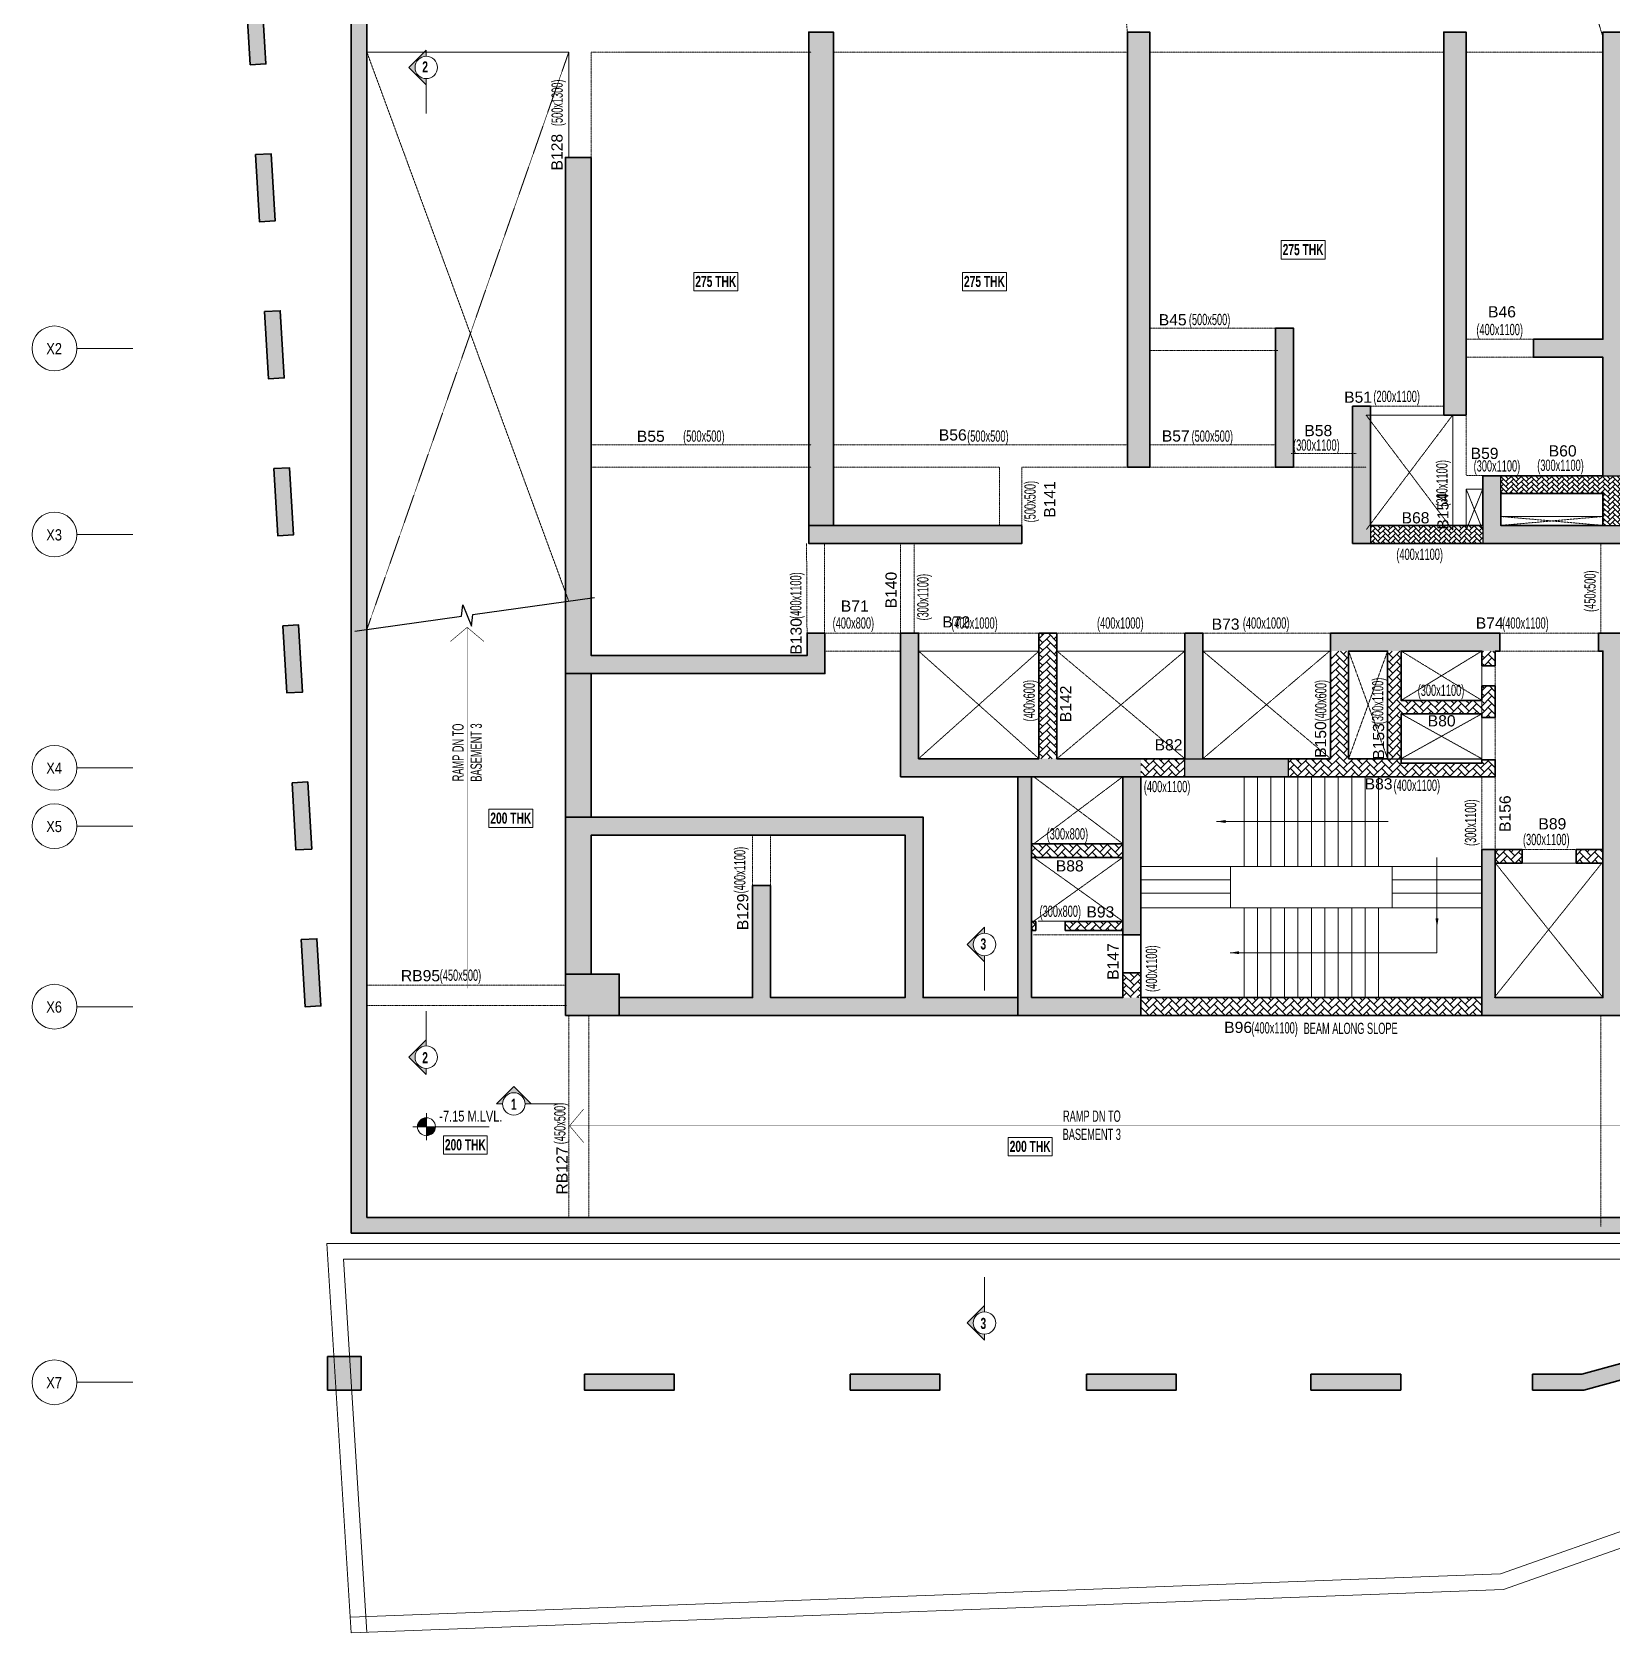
# Model space of a CAD drawing. Header units: millimetres. Extents: x 1560 to 72221, y 1046 to 66633.
# Drawn here: x 1560 to 36772, y 3882 to 39571 of the extents above; entities that cross this region are included whole.
import ezdxf
from ezdxf.enums import TextEntityAlignment as Align

# ---------------------------------------------------------------- set-up
doc = ezdxf.new("R2010")
doc.units = ezdxf.units.MM
for name, pattern in [('Grid Line', [2222.5, 1270, -317.5, 317.5, -317.5]), ('HIDDEN', [0.375, 0.25, -0.125]), ('HIDDEN2', [0.1875, 0.125, -0.0625])]:
    doc.linetypes.add(name, pattern=pattern)
for name, color, linetype, lineweight in [('A-ANNO-DIMS', 8, 'Continuous', 15), ('A-DETL-MISC', 35, 'Continuous', 15), ('A-FLOR-IDEN', 11, 'Continuous', 9), ('A-GRIDS', 8, 'Continuous', 9), ('A-HIDD-ABVE', 8, 'HIDDEN', 20), ('A-HIDD-BELW', 8, 'HIDDEN2', 20), ('G-____-____-DIMS', 7, 'Continuous', 9), ('G-ANNO-SYMB', 1, 'Continuous', 9), ('S-BEAM', 7, 'Continuous', 18), ('S-BEAM-IDEN', 2, 'Continuous', 9), ('S-COL HATCH', 9, 'Continuous', 0), ('S-COLS', 5, 'Continuous', 35), ('S-GRIDS', 8, 'Continuous', 9)]:
    doc.layers.add(name, color=color, linetype=linetype, lineweight=lineweight)
for name, color, linetype in [('Beam Nos', 7, 'Continuous'), ('changes', 7, 'Continuous'), ('SECTION LINE', 4, 'Continuous')]:
    doc.layers.add(name, color=color, linetype=linetype)
doc.styles.add('Arial Narrow', font='ARIALN.TTF', dxfattribs={"height": 400})
doc.styles.add('Dim.s & Anno.(Misc.)', font='ARIALN.TTF')
doc.styles.add('SC-BBS1', font='SansSerif')
doc.styles.add('SOBHA', font='swisscl.ttf')
doc.styles.add('Swis721 LtCn BT', font='swisscl.ttf', dxfattribs={"width": 0.9, "height": 233.355162})
doc.styles.add('Swis721 LtCn BT_1', font='swisscl.ttf', dxfattribs={"height": 240})
doc.styles.add('Swis721 LtCn BT_B', font='', dxfattribs={"width": 0.9, "height": 246.918336})
doc.styles.get('Swis721 LtCn BT_B').set_extended_font_data('Swis721 LtCn BT', bold=True)
doc.dimstyles.new('A-GFC-100', dxfattribs={"dimscale": 100, "dimtxt": 1.75, "dimasz": 1.5, "dimexe": 1.5, "dimexo": 0, "dimgap": 1, "dimtad": 1, "dimdsep": 46, "dimtxsty": 'Dim.s & Anno.(Misc.)', "dimblk": 'ARCHTICK', "dimcen": 0, "dimdle": 1.5, "dimclrd": 256, "dimclre": 8, "dimclrt": 6, "dimazin": 2, "dimtfac": 1, "dimtix": 1, "dimtmove": 2, "dimatfit": 3, "dimfxl": 1, "dimtolj": 1, "dimlwd": -1, "dimlwe": 9, "dimarcsym": 0})
doc.dimstyles.new('S-100', dxfattribs={"dimscale": 100, "dimtxt": 2.5, "dimasz": 1.5, "dimexe": 1.5, "dimexo": 1.5, "dimgap": 0.1, "dimtad": 0, "dimdec": 0, "dimrnd": 0.0005, "dimzin": 0, "dimdsep": 46, "dimtxsty": 'SOBHA', "dimblk": 'OBLIQUE', "dimcen": 0.09, "dimclrd": 8, "dimclre": 8, "dimclrt": 6, "dimadec": 0, "dimazin": 0, "dimtfac": 1, "dimtdec": 0, "dimtofl": 0, "dimtmove": 0, "dimatfit": 3, "dimfxl": 1.5, "dimfxlon": 1, "dimtolj": 1, "dimtzin": 0, "dimlwd": -1, "dimlwe": -1, "dimarcsym": 0})
pattern_1 = [(45, (-31794446.85, 20735559.75), (0, 169.7056275), [360, -120]), (135, (-31794362, 20735644.6), (1e-14, 169.7056275), [360, -120])]

# ---------------------------------------------------------------- blocks, each defined once
blk = doc.blocks.new('_ARCHTICK')
at = {"color": 0, "linetype": 'ByBlock', "const_width": 0.15}
blk.add_lwpolyline([(-0.5, -0.5), (0.5, 0.5)], dxfattribs=at)
blk = doc.blocks.new('A$C31bf04c8')
at = {"layer": 'S-COL HATCH', "transparency": 33554687}
h = blk.add_hatch(color=256, dxfattribs=at)
h.dxf.hatch_style = 1
edge = h.paths.add_edge_path()
edge.add_line((-12645, -10575), (46760, -10575))
edge.add_line((46760, -10575), (50155, -10425))
edge.add_line((50155, -10425), (50155, 18362))
edge.add_arc((65983, 101151), 84288, 235.33184, 259.17631, ccw=False)
edge.add_arc((-8447, 268), 41200, 49.9962, 101.0852)
edge.add_line((-16368, 40699), (-15227, 21150))
edge.add_line((-15227, 21150), (-12645, 21150))
edge.add_line((-12645, 21150), (-12645, -10575))
edge = h.paths.add_edge_path(flags=16)
edge.add_line((-12295, -10225), (46752, -10225))
edge.add_line((46752, -10225), (49805, -10090))
edge.add_line((49805, -10090), (49805, 18073))
edge.add_arc((65983, 101151), 84638, 235.32076, 258.98032, ccw=False)
edge.add_arc((-8447, 268), 40850, 49.9733, 100.6568)
edge.add_line((-16001, 40413), (-14897, 21500))
edge.add_line((-14897, 21500), (-12295, 21500))
edge.add_line((-12295, 21500), (-12295, -10225))
h = blk.add_hatch(color=256, dxfattribs=at)
h.dxf.hatch_style = 1
h.paths.add_polyline_path([(-14983, 16966), (-14896, 15469), (-14547, 15489), (-14634, 16986)])
h = blk.add_hatch(color=256, dxfattribs=at)
h.dxf.hatch_style = 1
h.paths.add_polyline_path([(-14779, 13466), (-14692, 11969), (-14342, 11989), (-14430, 13486)])
h = blk.add_hatch(color=256, dxfattribs=at)
h.dxf.hatch_style = 1
h.paths.add_polyline_path([(-14575, 9966), (-14488, 8469), (-14138, 8489), (-14226, 9986)])
h = blk.add_hatch(color=256, dxfattribs=at)
h.dxf.hatch_style = 1
h.paths.add_polyline_path([(-14371, 6466), (-14283, 4969), (-13934, 4989), (-14021, 6486)])
h = blk.add_hatch(color=256, dxfattribs=at)
h.dxf.hatch_style = 1
h.paths.add_polyline_path([(-14166, 2964), (-14079, 1466), (-13730, 1486), (-13817, 2984)])
h = blk.add_hatch(color=256, dxfattribs=at)
h.dxf.hatch_style = 1
h.paths.add_polyline_path([(-13962, -536), (-13875, -2034), (-13525, -2014), (-13613, -516)])
h = blk.add_hatch(color=256, dxfattribs=at)
h.dxf.hatch_style = 1
h.paths.add_polyline_path([(-13758, -4034), (-13671, -5531), (-13321, -5511), (-13409, -4014)])
h = blk.add_hatch(color=256, dxfattribs=at)
h.dxf.hatch_style = 1
h.paths.add_polyline_path([(15747, -13822), (15654, -13485), (14779, -13724), (13686, -13724), (13686, -14074), (14825, -14074)])
h = blk.add_hatch(color=256, dxfattribs=at)
h.dxf.hatch_style = 1
h.paths.add_polyline_path([(-5446, -14074), (-5446, -13724), (-7446, -13724), (-7446, -14074)])
h = blk.add_hatch(color=256, dxfattribs=at)
h.dxf.hatch_style = 1
h.paths.add_polyline_path([(478, -14074), (478, -13724), (-1522, -13724), (-1522, -14074)])
h = blk.add_hatch(color=256, dxfattribs=at)
h.dxf.hatch_style = 1
h.paths.add_polyline_path([(5745, -14074), (5745, -13724), (3745, -13724), (3745, -14074)])
h = blk.add_hatch(color=256, dxfattribs=at)
h.dxf.hatch_style = 1
h.paths.add_polyline_path([(10745, -14074), (10745, -13724), (8745, -13724), (8745, -14074)])
at = {"layer": 'S-COLS', "elevation": 0}
blk.add_lwpolyline([(-12645, -10575), (46760, -10575), (50155, -10425), (50155, 18362, -0.104418), (18038, 31827, 0.226686), (-16368, 40699), (-15227, 21150), (-12645, 21150)], format="xyb", close=True, dxfattribs=at)
at = {"layer": 'S-COLS'}
blk.add_lwpolyline([(-12295, -10225), (46752, -10225), (49805, -10090), (49805, 18073, -0.103603), (17826, 31549, 0.224825), (-16001, 40413), (-14897, 21500), (-12295, 21500)], format="xyb", close=True, dxfattribs=at)
at = {"layer": 'S-COLS', "elevation": 0}
for points in [[(-14983, 16966), (-14634, 16986), (-14547, 15489), (-14896, 15469)], [(-14779, 13466), (-14430, 13486), (-14342, 11989), (-14692, 11969)], [(-14575, 9966), (-14226, 9986), (-14138, 8489), (-14488, 8469)], [(-14371, 6466), (-14021, 6486), (-13934, 4989), (-14283, 4969)], [(-14166, 2964), (-13817, 2984), (-13730, 1486), (-14079, 1466)], [(-13962, -536), (-13613, -516), (-13525, -2014), (-13875, -2034)], [(-13758, -4034), (-13409, -4014), (-13321, -5511), (-13671, -5531)], [(-7446, -13724), (-5446, -13724), (-5446, -14074), (-7446, -14074)], [(-1522, -13724), (478, -13724), (478, -14074), (-1522, -14074)], [(3745, -13724), (5745, -13724), (5745, -14074), (3745, -14074)], [(8745, -13724), (10745, -13724), (10745, -14074), (8745, -14074)]]:
    blk.add_lwpolyline(points, close=True, dxfattribs=at)
blk.add_lwpolyline([(13686, -13724), (14779, -13724), (15654, -13485), (15747, -13822), (14825, -14074), (13686, -14074), (13686, -13724)], dxfattribs=at)
blk = doc.blocks.new('Detail View - M_Section Head - Structural Type 1-785420-STILT FLOOR FRAMING PLAN')
at = {"layer": 'G-ANNO-SYMB'}
h = blk.add_hatch(color=9, dxfattribs=at)
edge = h.paths.add_edge_path(flags=0)
edge.add_line((-8.5, 0), (-9.86, 0))
edge.add_line((-9.86, 0), (-5.99, 3.87))
edge.add_line((-5.99, 3.87), (-2.12, 0))
edge.add_line((-2.12, 0), (-3.5, 0))
edge.add_arc((-6, 0), 2.5, 360, 540)
for p, q in [((-5.99, 3.87), (-9.86, 0)), ((-5.99, 3.87), (-2.12, 0)), ((-8.5, 0), (-9.86, 0)), ((-3.5, 0), (-2.12, 0))]:
    blk.add_line(p, q, dxfattribs=at)
at = {"layer": 'G-ANNO-SYMB', "color": 5}
for p, q in [((-5.99, 3.87), (-9.86, 0)), ((-2.12, 0), (-5.99, 3.87)), ((-9.86, 0), (-8.5, 0)), ((-3.5, 0), (4.24, 0)), ((-3.5, 0), (-2.12, 0))]:
    blk.add_line(p, q, dxfattribs=at)
at = {"layer": 'G-ANNO-SYMB'}
blk.add_arc((-6, 0), 2.5, 360, 180, dxfattribs=at)
at = {"layer": 'G-ANNO-SYMB', "color": 5}
for start, end in [(360, 180), (180, 360)]:
    blk.add_arc((-6, 0), 2.5, start, end, dxfattribs=at)
blk = doc.blocks.new('Spot Elevations - M_Spot Elevation - Target Filled-23738-FIRST FLOOR  FRAMING PLAN _NTA_')
at = {"layer": 'G-____-____-DIMS'}
h = blk.add_hatch(color=256, dxfattribs=at)
edge = h.paths.add_edge_path(flags=0)
edge.add_line((0, 0), (-2, 0))
edge.add_arc((0, 0), 2, 90, 180, ccw=False)
edge.add_line((0, 2), (0, 0))
h = blk.add_hatch(color=256, dxfattribs=at)
edge = h.paths.add_edge_path(flags=0)
edge.add_line((0, 0), (2, 0))
edge.add_arc((0, 0), 2, 270, 360, ccw=False)
edge.add_line((0, -2), (0, 0))
for p, q in [((-3, 0), (14, 0)), ((0, -3), (0, 3))]:
    blk.add_line(p, q, dxfattribs=at)
blk.add_circle((0, 0), 2, dxfattribs=at)
blk = doc.blocks.new('_OBLIQUE')
at = {"color": 0, "linetype": 'ByBlock'}
blk.add_line((-0.5, -0.5), (0.5, 0.5), dxfattribs=at)
blk = doc.blocks.new('*D22')
at = {"layer": 'Defpoints', "color": 0, "transparency": 16777216}
for p in [(36572, 29255), (37262, 29255), (36872, 28622)]:
    blk.add_point(p, dxfattribs=at)
at = {"layer": 'S-COLS', "color": 8, "transparency": 16777216}
for p, q in [((37262, 29255), (37262, 29405)), ((37112, 29255), (37412, 29255)), ((37262, 28622), (37262, 29255)), ((37112, 28622), (37412, 28622))]:
    blk.add_line(p, q, dxfattribs=at)
at = {"layer": 'S-COLS', "color": 8, "transparency": 16777216, "xscale": 150, "yscale": 150, "zscale": 150}
for p, rotation in [((37262, 29255), 90), ((37262, 28622), 270)]:
    blk.add_blockref('_OBLIQUE', p, dxfattribs=dict(at, rotation=rotation))
at = {"layer": 'S-COLS', "color": 6, "transparency": 16777216, "insert": (37262, 29962), "char_height": 250, "attachment_point": 5, "rotation": 90, "style": 'SOBHA'}
blk.add_mtext('\\A1;{\\W0.8;\\C2;(400x1100)}', dxfattribs=at)
blk = doc.blocks.new('A$C0921b736')
at = {"layer": 'S-COL HATCH', "transparency": 33554687}
h = blk.add_hatch(color=256, dxfattribs=at)
h.dxf.hatch_style = 1
h.paths.add_polyline_path([(5425, 11675), (5425, 11275), (10175, 11275), (10175, 11675)])
h.paths.add_polyline_path([(5425, 11675), (5975, 11675), (5975, 22675), (5425, 22675)])
h = blk.add_hatch(color=256, dxfattribs=at)
h.dxf.hatch_style = 1
h.paths.add_polyline_path([(12525, 12975), (13025, 12975), (13025, 22675), (12525, 22675)])
h = blk.add_hatch(color=256, dxfattribs=at)
h.dxf.hatch_style = 1
h.paths.add_polyline_path([(19575, 14135), (20075, 14135), (20075, 22675), (19575, 22675)])
h = blk.add_hatch(color=256, dxfattribs=at)
h.dxf.hatch_style = 1
h.paths.add_polyline_path([(23525, 22675), (23125, 22675), (23125, 15825), (21575, 15825), (21575, 15425), (23125, 15425), (23125, 12785), (23525, 12785)])
h = blk.add_hatch(color=256, dxfattribs=at)
h.dxf.hatch_style = 1
h.paths.add_polyline_path([(5785, 8375), (5785, 9275), (5385, 9275), (5385, 8775), (575, 8775), (575, 19875), (0, 19879), (0, 8375)])
h = blk.add_hatch(color=256, dxfattribs=at)
h.dxf.hatch_style = 1
h.paths.add_polyline_path([(15825, 12975), (16225, 12975), (16225, 16075), (15825, 16075)])
h = blk.add_hatch(color=256, dxfattribs=at)
h.dxf.hatch_style = 1
h.paths.add_polyline_path([(17945, 14335), (17545, 14335), (17545, 11275), (17945, 11275), (17945, 11675)])
h = blk.add_hatch(color=256, dxfattribs=at)
h.dxf.hatch_style = 1
h.paths.add_polyline_path([(23525, 11275), (23525, 11675), (23125, 11675), (20845, 11675), (20845, 12385), (20845, 12785), (20445, 12785), (20445, 11675), (20445, 11275)])
at = {"layer": 'S-COL HATCH'}
h = blk.add_hatch(dxfattribs=at)
h.set_pattern_fill('AR-HBONE', color=256, scale=20)
h.set_pattern_definition([(45, (-31794446.854, 20735559.75), (0, 113.13708499), [240, -80]), (135, (-31794390.286, 20735616.32), (9e-15, 113.13708499), [240, -80])])
h.paths.add_polyline_path([(23125, 12385), (23125, 11692), (23125, 11692), (23125, 11675), (23525, 11675), (23525, 12785), (20845, 12785), (20845, 12485), (20845, 12385)])
h = blk.add_hatch(dxfattribs=at)
h.set_pattern_fill('AR-HBONE', color=256, scale=20)
h.set_pattern_definition([(45, (-31966103.18, 21022167.41), (0, 113.13708499), [240, -80]), (135, (-31966046.61, 21022223.98), (9e-15, 113.13708499), [240, -80])])
h.paths.add_polyline_path([(20445, 11275), (20445, 11675), (17945, 11675), (17945, 11275)])
at = {"layer": 'S-COL HATCH', "transparency": 33554687}
h = blk.add_hatch(color=256, dxfattribs=at)
h.dxf.hatch_style = 1
h.paths.add_polyline_path([(12825, 6075), (12825, 6475), (7871, 6475), (7871, 9275), (7471, 9275), (7471, 6075)])
at = {"layer": 'S-COL HATCH'}
h = blk.add_hatch(dxfattribs=at)
h.set_pattern_fill('AR-HBONE', color=256, scale=30)
h.set_pattern_definition(pattern_1)
h.paths.add_polyline_path([(10555, 6475), (10955, 6475), (10955, 9275), (10555, 9275)])
at = {"layer": 'S-COL HATCH', "transparency": 33554687}
h = blk.add_hatch(color=256, dxfattribs=at)
h.dxf.hatch_style = 1
h.paths.add_polyline_path([(13805, 9275), (14205, 9275), (14205, 6475), (13805, 6475)])
h = blk.add_hatch(color=256, dxfattribs=at)
h.dxf.hatch_style = 1
h.paths.add_polyline_path([(17055, 9275), (20825, 9275), (20825, 8875), (17055, 8875)])
h = blk.add_hatch(color=256, dxfattribs=at)
h.dxf.hatch_style = 1
h.paths.add_polyline_path([(20725, 4450), (20425, 4450), (20425, 1150), (20425, 750), (23125, 750), (23525, 750), (23525, 1150), (23525, 1150), (23525, 9275), (23025, 9275), (23025, 8875), (23125, 8875), (23125, 1150), (23125, 1150), (20725, 1150), (20725, 1150)])
at = {"layer": 'S-COL HATCH'}
h = blk.add_hatch(dxfattribs=at)
h.set_pattern_fill('AR-HBONE', color=256, scale=30)
h.set_pattern_definition(pattern_1)
h.paths.add_polyline_path([(18325, 8875), (18625, 8875), (18625, 7775), (20425, 7775), (20425, 8100), (20725, 8100), (20725, 7398), (20425, 7398), (20425, 7475), (18625, 7475), (18625, 6375), (20425, 6375), (20425, 6453), (20725, 6453), (20725, 6075), (16105, 6075), (16105, 6475), (18325, 6475)])
h = blk.add_hatch(dxfattribs=at)
h.set_pattern_fill('AR-HBONE', color=256, scale=30)
h.set_pattern_definition(pattern_1)
h.paths.add_polyline_path([(17055, 6475), (17455, 6475), (17455, 8875), (17055, 8875)])
h = blk.add_hatch(dxfattribs=at)
h.set_pattern_fill('AR-HBONE', color=256, scale=30)
h.set_pattern_definition(pattern_1)
h.paths.add_polyline_path([(20425, 8875), (20725, 8875), (20725, 8550), (20425, 8550)])
h = blk.add_hatch(dxfattribs=at)
h.set_pattern_fill('AR-HBONE', color=256, scale=30)
h.set_pattern_definition(pattern_1)
h.paths.add_polyline_path([(13805, 6475), (12825, 6475), (12825, 6075), (13805, 6075)])
at = {"layer": 'S-COL HATCH', "transparency": 33554687}
h = blk.add_hatch(color=256, dxfattribs=at)
h.dxf.hatch_style = 1
h.paths.add_polyline_path([(13805, 6475), (16105, 6475), (16105, 6075), (13805, 6075)])
h = blk.add_hatch(color=256, dxfattribs=at)
h.dxf.hatch_style = 1
h.paths.add_polyline_path([(10385, 6075), (10085, 6075), (10085, 750), (10385, 750), (12825, 750), (12825, 1150), (10385, 1150), (10385, 2850), (10385, 2850), (10385, 2850)])
h = blk.add_hatch(color=256, dxfattribs=at)
h.dxf.hatch_style = 1
h.paths.add_polyline_path([(12825, 6075), (12425, 6075), (12425, 6075), (12425, 4575), (12425, 4575), (12425, 4275), (12425, 2550), (12825, 2550)])
h = blk.add_hatch(color=256, dxfattribs=at)
h.dxf.hatch_style = 1
h.paths.add_polyline_path([(7571, 4775), (7571, 1150), (4571, 1150), (4571, 3648), (4171, 3648), (4171, 1150), (1200, 1150), (1200, 750), (10085, 750), (10085, 1150), (7971, 1150), (7971, 5175), (0, 5175), (0, 1675), (575, 1675), (575, 4775)])
at = {"layer": 'S-COL HATCH'}
h = blk.add_hatch(dxfattribs=at)
h.set_pattern_fill('AR-HBONE', color=256, scale=30)
h.set_pattern_definition(pattern_1)
h.paths.add_polyline_path([(12425, 4575), (10385, 4575), (10385, 4275), (12425, 4275)])
h = blk.add_hatch(dxfattribs=at)
h.set_pattern_fill('AR-HBONE', color=256, scale=30)
h.set_pattern_definition([(45, (-31794446.85, 20683630.75), (0, 169.7056275), [360, -120]), (135, (-31794362, 20683715.6), (1e-14, 169.7056275), [360, -120])])
h.paths.add_polyline_path([(21325, 4150), (21325, 4450), (20725, 4450), (20725, 4150)])
h.paths.add_polyline_path([(23125, 4150), (23125, 4450), (22525, 4450), (22525, 4150)])
h = blk.add_hatch(dxfattribs=at)
h.set_pattern_fill('AR-HBONE', color=256, scale=30)
h.set_pattern_definition(pattern_1)
h.paths.add_polyline_path([(10485, 2850), (10385, 2850), (10385, 2650), (10485, 2650)])
h = blk.add_hatch(dxfattribs=at)
h.set_pattern_fill('AR-HBONE', color=256, scale=30)
h.set_pattern_definition(pattern_1)
h.paths.add_polyline_path([(11135, 2850), (11135, 2650), (12425, 2650), (12425, 2850)])
at = {"layer": 'S-COL HATCH', "transparency": 33554687}
h = blk.add_hatch(color=256, dxfattribs=at)
h.dxf.hatch_style = 1
h.paths.add_polyline_path([(0, 1675), (0, 750), (1200, 750), (1200, 1675)])
at = {"layer": 'S-COL HATCH'}
h = blk.add_hatch(dxfattribs=at)
h.set_pattern_fill('AR-HBONE', color=256, scale=30)
h.set_pattern_definition(pattern_1)
h.paths.add_polyline_path([(12825, 1700), (12425, 1700), (12425, 1150), (12825, 1150)])
h = blk.add_hatch(dxfattribs=at)
h.set_pattern_fill('AR-HBONE', color=256, scale=30)
h.set_pattern_definition(pattern_1)
h.paths.add_polyline_path([(12825, 1150), (20425, 1150), (20425, 750), (12825, 750)])
at = {"layer": 'changes'}
for p, q in [((20845, 12385), (20845, 12785)), ((23125, 12785), (23525, 12785)), ((17945, 11675), (17945, 11275)), ((20445, 11675), (20445, 11275)), ((23125, 11675), (23525, 11675))]:
    blk.add_line(p, q, dxfattribs=at)
blk.add_lwpolyline([(13805, 6475), (16105, 6475), (16105, 6075), (13805, 6075)], close=True, dxfattribs=at)
at = {"layer": 'S-COLS'}
for p, q in [((20425, 4450), (20425, 1150)), ((20725, 4450), (20725, 1150)), ((12425, 2550), (12825, 2550)), ((12425, 1700), (12825, 1700)), ((20425, 1150), (20425, 750))]:
    blk.add_line(p, q, dxfattribs=at)
for points in [[(5425, 11675), (5425, 22675), (5975, 22675), (5975, 11675), (5425, 11675)], [(23525, 11275), (23525, 22675), (23125, 22675), (23125, 15825), (21575, 15825), (21575, 15425), (23125, 15425), (23125, 12785), (20445, 12785), (20445, 11675), (17945, 11675), (17945, 14335), (17545, 14335), (17545, 11275), (23525, 11275)], [(17055, 9275), (20825, 9275), (20825, 8875), (20725, 8875), (20725, 8550), (20425, 8550), (20425, 8875), (19525, 8875), (18625, 8875), (18625, 7775), (20425, 7775), (20425, 8100), (20725, 8100), (20725, 7398), (20425, 7398), (20425, 7475), (18625, 7475), (18625, 6375), (19525, 6375), (20425, 6375), (20425, 6453), (20725, 6453), (20725, 6075), (18625, 6075), (18625, 6075), (7471, 6075), (7471, 9275), (7871, 9275), (7871, 6475), (10555, 6475), (10555, 9275)], [(10555, 9275), (10955, 9275)], [(10955, 9275), (10955, 6475), (13805, 6475), (13805, 9275)], [(13805, 9275), (14205, 9275)], [(14205, 9275), (14205, 6475), (17055, 6475), (17055, 9275)], [(23525, 1150), (23525, 9275), (23025, 9275), (23025, 8875), (23125, 8875), (23125, 1150), (20725, 1150)], [(10085, 6075), (10085, 750), (10385, 750)], [(10385, 1150), (10385, 6075)], [(12425, 6075), (12425, 1150)], [(12425, 750), (12825, 750), (12825, 6075)], [(0, 5175), (0, 1675), (575, 1675), (575, 4775), (7571, 4775), (7571, 1150), (4571, 1150), (4571, 3648), (4171, 3648), (4171, 1150), (1200, 1150), (1200, 750), (10085, 750)], [(10085, 1150), (7971, 1150), (7971, 5175), (25, 5175)], [(20725, 4150), (21325, 4150), (21325, 4450), (20425, 4450)], [(23125, 4150), (22525, 4150), (22525, 4450), (23125, 4450)], [(10485, 2850), (10385, 2850)], [(10385, 2650), (10485, 2650)], [(10485, 2650), (10485, 2850)], [(11135, 2850), (11135, 2650)], [(12425, 2850), (11135, 2850)], [(11135, 2650), (12425, 2650)], [(12425, 1150), (10385, 1150)], [(20425, 1150), (12825, 1150), (12825, 750), (23125, 750)], [(23125, 750), (23125, 750), (23525, 750), (23525, 1150)], [(10385, 750), (12425, 750)]]:
    blk.add_lwpolyline(points, dxfattribs=at)
at = {"layer": 'S-COLS', "elevation": 0}
for points in [[(12525, 12975), (13025, 12975), (13025, 22675), (12525, 22675)], [(15825, 16075), (16225, 16075), (16225, 12975), (15825, 12975)], [(10175, 11675), (5425, 11675), (5425, 11275), (10175, 11275)], [(0, 750), (1200, 750), (1200, 1675), (0, 1675)]]:
    blk.add_lwpolyline(points, close=True, dxfattribs=at)
at = {"layer": 'S-COLS'}
for points in [[(19575, 14135), (20075, 14135), (20075, 22675), (19575, 22675)], [(0, 8379), (5785, 8375), (5785, 9275), (5385, 9275), (5385, 8775), (575, 8775), (575, 19875), (0, 19879)], [(23125, 12385), (20845, 12385), (20845, 11675), (23125, 11675)], [(17455, 6475), (18325, 6475), (18325, 8875), (17455, 8875)], [(12425, 4575), (10385, 4575), (10385, 4275), (12425, 4275)]]:
    blk.add_lwpolyline(points, close=True, dxfattribs=at)
blk = doc.blocks.new('Grid - Type 1 Structural-6743905-9TH FLOOR LVL')
at = {"layer": 'A-GRIDS'}
blk.add_circle((0, 0), 4, dxfattribs=at)
blk = doc.blocks.new('A$C45bf0ae9')
at = {"layer": 'S-GRIDS', "linetype": 'Grid Line'}
for p, q in [((-17504, 9150), (-18754, 9150)), ((-17504, 5000), (-18754, 5000)), ((-17504, -200), (-18754, -200)), ((-17504, -1500), (-18754, -1500)), ((-17504, -5525), (-18754, -5525)), ((-17504, -13899), (-18754, -13899))]:
    blk.add_line(p, q, dxfattribs=at)
at = {"layer": 'A-GRIDS', "xscale": 124.9999999999999, "yscale": 124.9999999999999, "zscale": 124.9999999999999, "rotation": 89.99999999999982}
for p in [(-19254, 9150), (-19254, 5000), (-19254, -200), (-19254, -1500), (-19254, -5525), (-19254, -13899)]:
    blk.add_blockref('Grid - Type 1 Structural-6743905-9TH FLOOR LVL', p, dxfattribs=at)
at = {"layer": 'A-GRIDS', "lineweight": 18, "char_height": 250, "width": 440.93, "attachment_point": 1, "style": 'Arial Narrow'}
for s, insert in [('X2', (-19437, 9268)), ('X3', (-19437, 5118)), ('X4', (-19437, -82)), ('X5', (-19437, -1382)), ('X6', (-19437, -5407)), ('X7', (-19437, -13781))]:
    blk.add_mtext(s, dxfattribs=dict(at, insert=insert))
blk = doc.blocks.new('A$C40398dd4')
at = {"layer": 'A-ANNO-DIMS', "ltscale": 500, "elevation": 0}
blk.add_lwpolyline([(5810, 1000), (6600, 1000), (6600, 1565)], dxfattribs=at)
at = {"layer": 'A-DETL-MISC'}
for p, q in [((2300, 4925), (2300, 2925)), ((2600, 4925), (2600, 2925)), ((2900, 4925), (2900, 2925)), ((3200, 4925), (3200, 2925)), ((3500, 4925), (3500, 2925)), ((3800, 4925), (3800, 2925)), ((4100, 4925), (4100, 2925)), ((4400, 4925), (4400, 2925)), ((4700, 4925), (4700, 2925)), ((5000, 4925), (5000, 2925)), ((5300, 4925), (5300, 2925)), ((2300, 0), (2300, 2000)), ((2600, 0), (2600, 2000)), ((2900, 0), (2900, 2000)), ((3200, 0), (3200, 2000)), ((3500, 0), (3500, 2000)), ((3800, 0), (3800, 2000)), ((4100, 0), (4100, 2000)), ((4400, 0), (4400, 2000)), ((4700, 0), (4700, 2000)), ((5000, 0), (5000, 2000)), ((5300, 0), (5300, 2000))]:
    blk.add_line(p, q, dxfattribs=at)
for points in [[(2000, 2925), (0, 2925)], [(5600, 2925), (7600, 2925)], [(2000, 2625), (0, 2625)], [(5600, 2625), (7600, 2625)], [(2000, 2325), (0, 2325)], [(5600, 2325), (7600, 2325)]]:
    blk.add_lwpolyline(points, dxfattribs=at)
blk.add_lwpolyline([(5600, 2925), (5600, 2000), (2000, 2000), (2000, 2925)], close=True, dxfattribs=at)
at = {"layer": 'A-DETL-MISC', "elevation": 0}
for points in [[(2000, 2000), (0, 2000)], [(5600, 2000), (7600, 2000)]]:
    blk.add_lwpolyline(points, dxfattribs=at)
at = {"layer": 'A-ANNO-DIMS', "ltscale": 500}
for points in [[(1688, 3925), (5510, 3925)], [(6600, 1565), (6600, 3126)], [(1988, 1000), (5810, 1000)]]:
    blk.add_leader(points, dimstyle='A-GFC-100', override={"dimasz": 2, "dimtad": 0, "dimfxl": 0.18, "dimarcsym": 1}, dxfattribs=at)

msp = doc.modelspace()

# ---------------------------------------------------------------- hatches: boundary and pattern name
at = {"layer": 'S-COL HATCH', "transparency": 33554687}
h = msp.add_hatch(color=256, dxfattribs=at)
h.dxf.hatch_style = 1
h.paths.add_polyline_path([(14022.5, 25270.9), (13447.5, 25270.9), (13447.5, 22070.9), (14022.5, 22070.9)])
h = msp.add_hatch(color=256, dxfattribs=at)
h.dxf.hatch_style = 1
h.paths.add_polyline_path([(8895.3, 9298), (8895.3, 10048), (8145.3, 10048), (8145.3, 9298)])

# ---------------------------------------------------------------- linework, layer by layer
at = {"elevation": 0}
msp.add_lwpolyline([(8753.6, 26215.2), (11134.3, 26548.1), (11161.6, 26804.4), (11354.6, 26326.5), (11381.9, 26582.8), (14092.3, 26961.8)], dxfattribs=at)
at = {"layer": 'A-FLOR-IDEN', "color": 8, "elevation": 0, "flags": 128}
for points in [[(29400.3, 34922.4), (29400.3, 34510.6), (30377.8, 34510.6), (30377.8, 34922.4)], [(16310.3, 34212.4), (16310.3, 33800.6), (17287.8, 33800.6), (17287.8, 34212.4)], [(22297.3, 34212.4), (22297.3, 33800.6), (23274.8, 33800.6), (23274.8, 34212.4)], [(12719, 22248.6), (12719, 21836.8), (11741.5, 21836.8), (11741.5, 22248.6)], [(11706.2, 14967.2), (11706.2, 14555.4), (10728.7, 14555.4), (10728.7, 14967.2)], [(24293.8, 14930.4), (24293.8, 14518.6), (23316.3, 14518.6), (23316.3, 14930.4)]]:
    msp.add_lwpolyline(points, close=True, dxfattribs=at)
at = {"layer": 'A-HIDD-ABVE', "linetype": 'HIDDEN'}
for p, q in [((9022.9, 39122), (13522.5, 26882.1)), ((9022.9, 26252.9), (13522.5, 39122)), ((31292.5, 31032), (33222.5, 28472)), ((31292.5, 28472), (33222.5, 31032)), ((33522.5, 29382), (33892.5, 28472)), ((33522.5, 28472), (33892.5, 29382)), ((34292.5, 28772.2), (36572.5, 28572)), ((34292.5, 28572), (36572.5, 28772.2)), ((21318.1, 25772), (24002.5, 23372)), ((21318.1, 23372), (24002.5, 25772)), ((24402.5, 25772), (27252.5, 23372)), ((24402.5, 23372), (27252.5, 25772)), ((27652.5, 25772), (30502.5, 23372)), ((27652.5, 23372), (30482.5, 25772)), ((30902.5, 25772), (31772.5, 23372)), ((30902.5, 23372), (31772.5, 25772)), ((32072.5, 25772), (33872.5, 24672)), ((32072.5, 24672), (33872.5, 25772)), ((32072.5, 23370.9), (33872.5, 24372)), ((32072.5, 24372), (33872.5, 23370.9)), ((23882.5, 22972), (25872.5, 21472)), ((23882.5, 21472), (25872.5, 22972)), ((23882.5, 21172), (25872.5, 19746.8)), ((23882.5, 19746.8), (25872.5, 21172)), ((36548.4, 21046.8), (34148.4, 18046.8)), ((34172.5, 21046.8), (36572.5, 18046.8))]:
    msp.add_line(p, q, dxfattribs=at)
at = {"layer": 'A-HIDD-BELW', "color": 4, "linetype": 'ByBlock', "ltscale": 500}
for p, q in [((48272.2, 12567.2, 0), (8132.9, 12567.2, 0)), ((8132.9, 12567.2, 0), (8670.1, 3882, 0)), ((47922.2, 12217.2, 0), (8505.2, 12217.2, 0)), ((8505.2, 12217.2, 0), (9019.5, 3903.6, 0)), ((34286.7, 5199.1, 0), (42031.2, 7928.3, 0)), ((34353, 4851.4, 0), (42086, 7576.5, 0)), ((8656.9, 4231.8, 0), (34286.7, 5199.1, 0)), ((8670.1, 3882, 0), (34353, 4851.4, 0))]:
    msp.add_line(p, q, dxfattribs=at)
at = {"layer": 'S-BEAM', "linetype": 'HIDDEN'}
for p, q in [((25417.4, 45722, 0), (25973.5, 39549.6, 0)), ((34633.2, 45722, 0), (36557.6, 39505.5)), ((14022.5, 36772), (14022.5, 39122)), ((14022.5, 39122), (18922.5, 39122)), ((14792.5, 39122), (15322, 39122)), ((19422.5, 39122), (25972.5, 39122)), ((33022.5, 39122), (26472.5, 39122)), ((33522.5, 39122), (36572.5, 39122)), ((29322.5, 32972, 0), (26472.5, 32972, 0)), ((35022.5, 32722), (33522.5, 32722)), ((29322.5, 32472, 0), (26472.5, 32472, 0)), ((35022.5, 32322), (33522.5, 32322)), ((31292.5, 31232), (33022.5, 31232)), ((33522.5, 31032), (33522.5, 29682)), ((14022.5, 30372), (18922.5, 30372)), ((19422.5, 30372), (25972.5, 30372)), ((26472.5, 30372, 0), (29272.5, 30372, 0)), ((29622.5, 30172, 0), (31074.9, 30172)), ((14022.5, 29872), (18922.5, 29872)), ((19422.5, 29872), (23122.5, 29872)), ((23122.5, 28572, 0), (23122.5, 29872, 0)), ((23622.5, 29872), (31292.5, 29872)), ((23622.5, 28572, 0), (23622.5, 29872, 0)), ((33522.5, 29682), (33892.5, 29682)), ((18822.5, 28172, 0), (18832.5, 26172)), ((19222.5, 28172), (19222.5, 26172)), ((20918.1, 26172), (20918.1, 28172, 0)), ((21218.1, 26172), (21218.1, 28172, 0)), ((36522.5, 28172), (36522.5, 26172)), ((19222.5, 26172), (20918.1, 26172)), ((21318.1, 26172), (24002.5, 26172)), ((24402.5, 26172), (27252.5, 26172)), ((27652.5, 26172), (30502.5, 26172)), ((34272.5, 26172), (36472.5, 26172)), ((19222.5, 25772), (20918.1, 25772)), ((34172.5, 23349.5), (34172.5, 25772)), ((34272.5, 25772), (36472.5, 25772)), ((33872.5, 21346.8), (33872.5, 22972)), ((34172.5, 21346.8), (34172.5, 22972)), ((17618.1, 20544.6), (17618.1, 21672)), ((18018.2, 20544.6), (18018.2, 21672)), ((34772.5, 21346.8), (35972.5, 21346.8)), ((23882.5, 19446.8), (25872.5, 19446.8)), ((13468.1, 18322), (9022.5, 18322)), ((13472.7, 17872), (9022.5, 17872)), ((13522.5, 17646.8), (13522.5, 13146.8)), ((13972.5, 17646.8), (13972.5, 13146.8)), ((36522.5, 17646.8), (36522.5, 12946.8))]:
    msp.add_line(p, q, dxfattribs=at)
at = {"layer": 'S-BEAM'}
for p, q in [((9022.9, 39122), (13522.5, 39122)), ((13522.5, 36772), (13522.5, 39122)), ((31292.5, 31032), (33022.5, 31032)), ((33222.5, 31032), (33222.5, 28472)), ((33522.5, 29382), (33522.5, 28472)), ((33522.5, 29382), (33892.5, 29382)), ((21318.1, 25772), (24002.5, 25772)), ((24402.5, 25772), (27252.5, 25772)), ((27652.5, 25772), (30482.5, 25772)), ((33872.5, 23349.5), (33872.5, 25772)), ((34772.5, 21046.8), (35972.5, 21046.8)), ((23982.5, 19746.8), (24632.5, 19746.8))]:
    msp.add_line(p, q, dxfattribs=at)
at = {"layer": 'S-BEAM', "elevation": 0}
msp.add_lwpolyline([(36572.5, 28572), (34292.5, 28572), (34292.5, 28772.2), (36572.5, 28772.2)], close=True, dxfattribs=at)
at = {"layer": 'S-BEAM', "const_width": 12.5, "elevation": 0}
for points in [[(11633.1, 25983.7), (11258.1, 26300), (10883.1, 25983.7)], [(11258.1, 18254.5), (11258.1, 26300)], [(13856.7, 14813.6), (13540.3, 15188.6), (13856.7, 15563.6)], [(36972.5, 15188.6), (13540.3, 15188.6)]]:
    msp.add_lwpolyline(points, dxfattribs=at)
at = {"layer": 'S-COLS', "elevation": 0}
for points in [[(14022.5, 25270.9), (13447.5, 25270.9), (13447.5, 22070.9), (14022.5, 22070.9)], [(8145.3, 10048), (8895.3, 10048), (8895.3, 9298), (8145.3, 9298)]]:
    msp.add_lwpolyline(points, close=True, dxfattribs=at)
at = {"layer": 'SECTION LINE'}
msp.add_line((31772.5, 23370.9), (33872.5, 23370.9), dxfattribs=at)

# ---------------------------------------------------------------- block references
at = {"layer": 'A-HIDD-BELW', "color": 3}
msp.add_blockref('A$C31bf04c8', (21318.1, 23372), dxfattribs=at)
at = {"layer": 'Beam Nos'}
msp.add_blockref('A$C45bf0ae9', (21314.3, 23368.6), dxfattribs=at)
at = {"layer": 'changes'}
msp.add_blockref('A$C0921b736', (13447.5, 16895.7), dxfattribs=at)
at = {"layer": 'G-____-____-DIMS', "xscale": 99.99999999999991, "yscale": 99.99999999999991, "zscale": 99.99999999999991}
msp.add_blockref('Spot Elevations - M_Spot Elevation - Target Filled-23738-FIRST FLOOR  FRAMING PLAN _NTA_', (10350.7, 15167.8), dxfattribs=at)
at = {"layer": 'G-ANNO-SYMB', "extrusion": (0, 0, -1), "yscale": 99.99999999999991, "zscale": 99.99999999999991, "rotation": 270}
for p, xscale in [((-10346.9, 38182.2), 99.99999999999991), ((-22788.3, 18630.4), 99.99999999999991), ((-10346.9, 17319.2), -99.99999999999991), ((-22788.3, 11392), -99.99999999999991)]:
    msp.add_blockref('Detail View - M_Section Head - Structural Type 1-785420-STILT FLOOR FRAMING PLAN', p, dxfattribs=dict(at, xscale=xscale))
at = {"layer": 'G-ANNO-SYMB', "extrusion": (0, 0, -1), "xscale": -99.99999999999991, "yscale": 99.99999999999991, "zscale": 99.99999999999991}
msp.add_blockref('Detail View - M_Section Head - Structural Type 1-785420-STILT FLOOR FRAMING PLAN', (-12899, 15675), dxfattribs=at)
at = {"layer": 'S-BEAM-IDEN'}
msp.add_blockref('A$C40398dd4', (26272.5, 18046.8), dxfattribs=at)

# ---------------------------------------------------------------- texts
at = {"layer": 'A-FLOR-IDEN', "color": 1, "char_height": 246.92, "width": 1155, "attachment_point": 2, "line_spacing_factor": 0.964267, "style": 'Swis721 LtCn BT_B'}
for s, insert in [('275 THK', (29889.1, 34844.4)), ('275 THK', (16799.1, 34134.4)), ('275 THK', (22786.1, 34134.4)), ('200 THK', (12230.3, 22170.6)), ('200 THK', (11217.4, 14889.2)), ('200 THK', (23805.1, 14852.4, 0))]:
    msp.add_mtext(s, dxfattribs=dict(at, insert=insert))
at = {"layer": 'Beam Nos', "color": 3, "style": 'SC-BBS1'}
for s, p in [('B128', (13459.4, 36892.9)), ('B141', (24441.7, 29151.2, 0)), ('B154', (33203.1, 28886.4, 0)), ('B140', (20906.3, 27130.4, 0)), ('B130', (18789, 26098.7, 0)), ('B142', (24798, 24593.5, 0)), ('B150', (30477, 23798.3)), ('B153', (31769.6, 23756.4, 0)), ('B156', (34590.5, 22146.3, 0)), ('B129', (17599.5, 19956.4, 0)), ('B147', (25851.1, 18850, 0)), ('RB127', (13573.5, 14190.6))]:
    msp.add_text(s, height=250, rotation=90, dxfattribs=at).set_placement(p, align=Align.BOTTOM_CENTER)
for s, p in [('B45', (26982.3, 32957.1)), ('B46', (34321.3, 33134.6)), ('B51', (31113.8, 31231.6)), ('B56', (22080.3, 30389.9)), ('B58', (30227, 30486.9)), ('B55', (15350.4, 30360.3)), ('B57', (27049.7, 30366.8, 0)), ('B60', (35673.5, 30034)), ('B59', (33933, 29978.9)), ('B68', (32394.2, 28542.5)), ('B71', (19896.8, 26573.8)), ('B72', (22157, 26221.7)), ('B73', (28161.3, 26171.7)), ('B74', (34047.9, 26195.8)), ('B80', (32976.3, 24016.7)), ('B82', (26889.5, 23481.4)), ('B83', (31571, 22611.4)), ('B89', (35443.7, 21720.5)), ('B88', (24687.3, 20782.8)), ('B93', (25370.2, 19757, 0)), ('RB95', (10217.4, 18334.9, 0)), ('B96', (28440.5, 17182.8, 0))]:
    msp.add_text(s, height=250, dxfattribs=at).set_placement(p, align=Align.BOTTOM_CENTER)
at = {"layer": 'G-____-____-DIMS', "insert": (10636.1, 15523.4), "char_height": 240, "width": 1683.881, "attachment_point": 1, "line_spacing_factor": 0.970126, "style": 'Swis721 LtCn BT_1'}
msp.add_mtext('-7.15 M.LVL.', dxfattribs=at)
at = {"layer": 'G-ANNO-SYMB', "color": 5, "char_height": 246.9, "width": 330, "line_spacing_factor": 0.964267, "style": 'Swis721 LtCn BT_B'}
for s, insert, attachment_point in [('2', (10320.3, 38918.1), 2), ('3', (22761.7, 19366.4), 2), ('2', (10320.3, 16583.3), 8), ('1', (12298.7, 15791.5), 2), ('3', (22761.7, 10656.1), 8)]:
    msp.add_mtext(s, dxfattribs=dict(at, insert=insert, attachment_point=attachment_point))
at = {"layer": 'S-BEAM-IDEN', "style": 'Swis721 LtCn BT', "width": 0.8}
for s, rotation, p in [('(500x1300)', 90, (13387.6, 37474.9)), ('(500x500)', 360, (27342.9, 33038.7, 0)), ('(400x1100)', 360, (33751.4, 32814.2, 0)), ('(200x1100)', 360, (31455.3, 31324.2, 0)), ('(500x500)', 360, (16071.8, 30438.7)), ('(500x500)', 360, (22401.8, 30438.7)), ('(500x500)', 360, (27403.2, 30438.7)), ('(300x1100)', 360, (29666, 30238.7)), ('(300x1100)', 90, (33107.1, 28991.7, 0)), ('(300x1100)', 360, (33689.6, 29774.2, 0)), ('(300x1100)', 360, (35107, 29788.3, 0)), ('(500x500)', 90, (23927.7, 28640.7)), ('(400x1100)', 360, (31968.2, 27804.3, 0)), ('(400x1100)', 90, (18707, 26490)), ('(450x500)', 90, (36407.1, 26644.8, 0)), ('(300x1100)', 90, (21539.2, 26454.5)), ('(400x800)', 360, (19404.1, 26271.4)), ('(400x1000)', 360, (22045.9, 26271.4)), ('(400x1000)', 360, (25295.9, 26271.4)), ('(400x1000)', 360, (28545.9, 26271.4)), ('(400x1100)', 360, (34325.9, 26271.4)), ('(400x600)', 90, (23907.1, 24203.5)), ('(400x600)', 90, (30407.1, 24203.5)), ('(300x1100)', 90, (31677.1, 24140.8)), ('(300x1100)', 360, (32443.6, 24772.1)), ('RAMP DN TO', 90, (11178.8, 22868.2)), ('BASEMENT 3', 90, (11583.7, 22860.1)), ('(400x1100)', 360, (26338.8, 22626.1)), ('(400x1100)', 360, (31904.8, 22654.9)), ('(300x1100)', 90, (33745.6, 21427.2, 0)), ('(300x800)', 360, (24173.6, 21571.4)), ('(300x1100)', 360, (34789.6, 21446.2)), ('(400x1100)', 90, (17458.6, 20370.1)), ('(300x800)', 360, (24015.6, 19846.2)), ('(400x1100)', 90, (26633.7, 18172.9)), ('(450x500)', 360, (10647.2, 18421.1)), ('(400x1100)', 360, (28734.3, 17246.7, 0)), ('BEAM ALONG SLOPE', 360, (29899.9, 17235.6)), ('(450x500)', 90, (13449.3, 14777.6))]:
    msp.add_text(s, height=250, rotation=rotation, dxfattribs=at).set_placement(p)
for s, p in [('RAMP DN TO', (24537.5, 15278.6, 0)), ('BASEMENT 3', (24529.4, 14873.7, 0))]:
    msp.add_text(s, height=250, dxfattribs=at).set_placement(p)

# ---------------------------------------------------------------- dimensions: what is measured, and where the dimension line sits
at = {"layer": 'S-COLS'}
dim = msp.add_linear_dim(base=(37262.1, 29254.5), p1=(36872.5, 28622, 0), p2=(36572.5, 29254.5, 0), angle=90, text='{\\W0.8;\\C2;(400x1100)}', dimstyle='S-100', dxfattribs=at)
dim.commit()
dim.dimension.update_dxf_attribs({"geometry": '*D22', "text_midpoint": (37262.1, 29961.8)})

doc.saveas('drawing.dxf')
